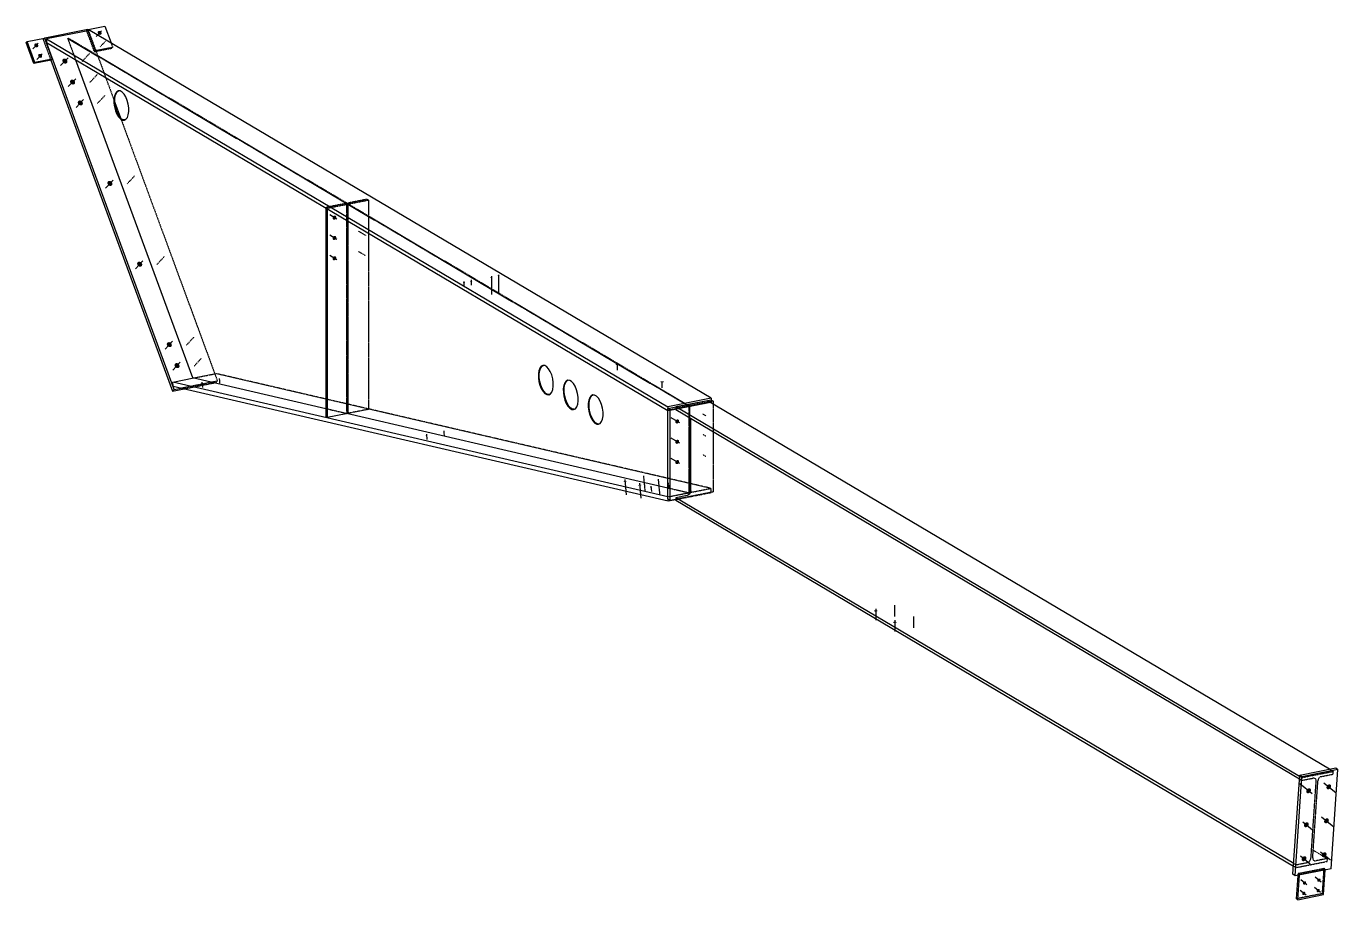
# Model space of a CAD drawing. Header units: millimetres. Extents: x 20 to 94079, y 20 to 5397.
# Drawn here: x 25140 to 33030, y 140 to 5397 of the extents above; entities that cross this region are included whole.
import ezdxf

# ---------------------------------------------------------------- set-up
doc = ezdxf.new("R2010")
doc.units = ezdxf.units.MM
doc.linetypes.add('DXK_LINE_DOT2', pattern=[3.9198, 1.9599, -1.9599])
doc.layers.add('STÅL', color=7, linetype='Continuous')

msp = doc.modelspace()

# ---------------------------------------------------------------- hatches: boundary and pattern name
at = {"layer": 'STÅL', "linetype": 'Continuous'}
for color, points in [(96, [(25574.3, 5349.1), (25572.5, 5351.1), (25571.1, 5353.3), (25570.2, 5355.8), (25569.7, 5358.3), (25569.8, 5360.7), (25570.4, 5363), (25571.5, 5365), (25573.1, 5366.7), (25575, 5367.9), (25577.3, 5368.7), (25579.7, 5368.9), (25582.2, 5368.6), (25584.7, 5367.9), (25587.1, 5366.6), (25589.2, 5364.9), (25591, 5362.9), (25592.4, 5360.6), (25593.4, 5358.2), (25593.8, 5355.7), (25593.7, 5353.3), (25593.1, 5351), (25592, 5349), (25590.4, 5347.3), (25588.5, 5346.1), (25586.3, 5345.3), (25583.9, 5345.1), (25581.4, 5345.4), (25578.9, 5346.1), (25576.5, 5347.4)]), (96, [(25193.3, 5273.8), (25191.5, 5275.8), (25190.1, 5278.1), (25189.1, 5280.5), (25188.7, 5283), (25188.8, 5285.5), (25189.4, 5287.7), (25190.5, 5289.7), (25192, 5291.4), (25194, 5292.6), (25196.2, 5293.4), (25198.6, 5293.7), (25201.1, 5293.4), (25203.6, 5292.6), (25206, 5291.4), (25208.1, 5289.7), (25210, 5287.7), (25211.4, 5285.4), (25212.3, 5283), (25212.7, 5280.5), (25212.7, 5278), (25212, 5275.8), (25210.9, 5273.8), (25209.4, 5272.1), (25207.5, 5270.9), (25205.2, 5270.1), (25202.8, 5269.8), (25200.3, 5270.1), (25197.8, 5270.9), (25195.4, 5272.1)]), (96, [(25216.5, 5210.8), (25214.7, 5212.8), (25213.3, 5215.1), (25212.3, 5217.5), (25211.9, 5220), (25212, 5222.5), (25212.6, 5224.7), (25213.7, 5226.7), (25215.2, 5228.4), (25217.2, 5229.6), (25219.4, 5230.4), (25221.8, 5230.7), (25224.3, 5230.4), (25226.8, 5229.6), (25229.2, 5228.4), (25231.3, 5226.7), (25233.1, 5224.7), (25234.6, 5222.4), (25235.5, 5220), (25235.9, 5217.5), (25235.8, 5215), (25235.2, 5212.8), (25234.1, 5210.8), (25232.6, 5209.1), (25230.7, 5207.9), (25228.4, 5207.1), (25226, 5206.8), (25223.5, 5207.1), (25221, 5207.9), (25218.6, 5209.1)]), (96, [(25363.4, 5177.2), (25361.1, 5179.8), (25359.3, 5182.7), (25358.1, 5185.8), (25357.5, 5188.9), (25357.6, 5192), (25358.4, 5194.9), (25359.8, 5197.5), (25361.8, 5199.6), (25364.2, 5201.1), (25367.1, 5202.1), (25370.1, 5202.4), (25373.3, 5202.1), (25376.5, 5201.1), (25379.5, 5199.5), (25382.2, 5197.4), (25384.5, 5194.8), (25386.3, 5191.9), (25387.5, 5188.8), (25388.1, 5185.7), (25387.9, 5182.6), (25387.2, 5179.7), (25385.8, 5177.2), (25383.8, 5175.1), (25381.3, 5173.5), (25378.5, 5172.5), (25375.5, 5172.2), (25372.3, 5172.5), (25369.1, 5173.5), (25366.1, 5175.1)]), (96, [(25409.8, 5051.2), (25407.5, 5053.8), (25405.7, 5056.7), (25404.5, 5059.8), (25403.9, 5062.9), (25404, 5066), (25404.8, 5068.9), (25406.2, 5071.5), (25408.2, 5073.6), (25410.6, 5075.1), (25413.4, 5076.1), (25416.5, 5076.4), (25419.7, 5076.1), (25422.9, 5075.1), (25425.9, 5073.5), (25428.6, 5071.4), (25430.9, 5068.8), (25432.7, 5065.9), (25433.9, 5062.8), (25434.4, 5059.7), (25434.3, 5056.6), (25433.6, 5053.7), (25432.2, 5051.2), (25430.2, 5049), (25427.7, 5047.5), (25424.9, 5046.5), (25421.8, 5046.2), (25418.6, 5046.5), (25415.5, 5047.5), (25412.5, 5049.1)]), (96, [(25456.1, 4925.2), (25453.8, 4927.8), (25452.1, 4930.7), (25450.9, 4933.8), (25450.3, 4936.9), (25450.4, 4940), (25451.2, 4942.9), (25452.6, 4945.4), (25454.6, 4947.6), (25457, 4949.1), (25459.8, 4950.1), (25462.9, 4950.4), (25466.1, 4950.1), (25469.3, 4949.1), (25472.3, 4947.5), (25475, 4945.4), (25477.3, 4942.8), (25479.1, 4939.9), (25480.3, 4936.8), (25480.8, 4933.7), (25480.7, 4930.6), (25479.9, 4927.7), (25478.5, 4925.1), (25476.6, 4923), (25474.1, 4921.5), (25471.3, 4920.5), (25468.2, 4920.2), (25465, 4920.5), (25461.9, 4921.5), (25458.9, 4923.1)]), (96, [(25634.4, 4441), (25632.1, 4443.5), (25630.3, 4446.4), (25629.1, 4449.5), (25628.5, 4452.7), (25628.7, 4455.8), (25629.4, 4458.7), (25630.8, 4461.2), (25632.8, 4463.3), (25635.2, 4464.9), (25638.1, 4465.9), (25641.1, 4466.2), (25644.3, 4465.8), (25647.5, 4464.9), (25650.5, 4463.3), (25653.2, 4461.1), (25655.5, 4458.6), (25657.3, 4455.7), (25658.5, 4452.6), (25659.1, 4449.4), (25659, 4446.4), (25658.2, 4443.5), (25656.8, 4440.9), (25654.8, 4438.8), (25652.4, 4437.2), (25649.5, 4436.3), (25646.5, 4436), (25643.3, 4436.3), (25640.1, 4437.3), (25637.1, 4438.9)]), (96, [(26984.8, 4250.4), (26986.4, 4252.6), (26988.3, 4254.5), (26990.5, 4255.9), (26992.8, 4256.9), (26995.1, 4257.4), (26997.4, 4257.3), (26999.6, 4256.7), (27001.5, 4255.6), (27003.1, 4254), (27004.2, 4252), (27005, 4249.7), (27005.2, 4247.2), (27005, 4244.6), (27004.2, 4242.1), (27003, 4239.6), (27001.5, 4237.4), (26999.6, 4235.5), (26997.4, 4234.1), (26995.1, 4233.1), (26992.8, 4232.6), (26990.5, 4232.7), (26988.3, 4233.3), (26986.4, 4234.5), (26984.8, 4236), (26983.7, 4238), (26982.9, 4240.3), (26982.7, 4242.8), (26982.9, 4245.4), (26983.7, 4248)]), (96, [(26984.8, 4128.2), (26986.4, 4130.5), (26988.3, 4132.3), (26990.5, 4133.8), (26992.8, 4134.8), (26995.1, 4135.2), (26997.4, 4135.2), (26999.6, 4134.5), (27001.5, 4133.4), (27003.1, 4131.8), (27004.2, 4129.8), (27005, 4127.6), (27005.2, 4125.1), (27005, 4122.5), (27004.2, 4119.9), (27003, 4117.5), (27001.5, 4115.3), (26999.6, 4113.4), (26997.4, 4111.9), (26995.1, 4110.9), (26992.8, 4110.5), (26990.5, 4110.5), (26988.3, 4111.2), (26986.4, 4112.3), (26984.8, 4113.9), (26983.7, 4115.9), (26982.9, 4118.1), (26982.7, 4120.6), (26982.9, 4123.2), (26983.7, 4125.8)]), (96, [(25813.3, 3955), (25811, 3957.5), (25809.2, 3960.4), (25808, 3963.5), (25807.5, 3966.7), (25807.6, 3969.8), (25808.3, 3972.6), (25809.7, 3975.2), (25811.7, 3977.3), (25814.2, 3978.9), (25817, 3979.8), (25820.1, 3980.2), (25823.2, 3979.8), (25826.4, 3978.8), (25829.4, 3977.2), (25832.1, 3975.1), (25834.4, 3972.6), (25836.2, 3969.7), (25837.4, 3966.6), (25838, 3963.4), (25837.9, 3960.3), (25837.1, 3957.4), (25835.7, 3954.9), (25833.7, 3952.8), (25831.3, 3951.2), (25828.4, 3950.2), (25825.4, 3949.9), (25822.2, 3950.3), (25819, 3951.2), (25816, 3952.8)]), (96, [(26984.8, 4006.1), (26986.4, 4008.3), (26988.3, 4010.2), (26990.5, 4011.6), (26992.8, 4012.6), (26995.1, 4013.1), (26997.4, 4013), (26999.6, 4012.4), (27001.5, 4011.3), (27003.1, 4009.7), (27004.2, 4007.7), (27005, 4005.4), (27005.2, 4002.9), (27005, 4000.3), (27004.2, 3997.7), (27003, 3995.3), (27001.5, 3993.1), (26999.6, 3991.2), (26997.4, 3989.8), (26995.1, 3988.8), (26992.8, 3988.3), (26990.5, 3988.4), (26988.3, 3989), (26986.4, 3990.1), (26984.8, 3991.7), (26983.7, 3993.7), (26982.9, 3996), (26982.7, 3998.5), (26982.9, 4001.1), (26983.7, 4003.6)]), (4, [(27938.3, 3884), (27936.8, 3884), (27935.5, 3884.2), (27934.2, 3884.4), (27933.1, 3884.7), (27932.2, 3885.2), (27931.6, 3885.6), (27931.3, 3886.1), (27931.3, 3886.6), (27931.6, 3887.1), (27932.2, 3887.5), (27933.1, 3888), (27934.2, 3888.3), (27935.5, 3888.5), (27936.8, 3888.7), (27938.3, 3888.7), (27939.8, 3888.7), (27941.1, 3888.5), (27942.4, 3888.3), (27943.5, 3888), (27944.4, 3887.5), (27945, 3887.1), (27945.3, 3886.6), (27945.3, 3886.1), (27945, 3885.6), (27944.4, 3885.2), (27943.5, 3884.7), (27942.4, 3884.4), (27941.1, 3884.2), (27939.8, 3884)]), (4, [(27981.6, 3892.5), (27980.1, 3892.6), (27978.8, 3892.7), (27977.5, 3893), (27976.4, 3893.3), (27975.5, 3893.7), (27974.9, 3894.2), (27974.6, 3894.7), (27974.6, 3895.2), (27974.9, 3895.6), (27975.5, 3896.1), (27976.4, 3896.5), (27977.5, 3896.8), (27978.8, 3897.1), (27980.1, 3897.2), (27981.6, 3897.3), (27983.1, 3897.2), (27984.4, 3897.1), (27985.7, 3896.8), (27986.8, 3896.5), (27987.7, 3896.1), (27988.3, 3895.6), (27988.6, 3895.2), (27988.6, 3894.7), (27988.3, 3894.2), (27987.7, 3893.7), (27986.8, 3893.3), (27985.7, 3893), (27984.4, 3892.7), (27983.1, 3892.6)]), (4, [(27773.7, 3851.5), (27772.3, 3851.5), (27770.9, 3851.7), (27769.6, 3851.9), (27768.5, 3852.3), (27767.7, 3852.7), (27767.1, 3853.1), (27766.8, 3853.6), (27766.8, 3854.1), (27767.1, 3854.6), (27767.7, 3855.1), (27768.5, 3855.5), (27769.6, 3855.8), (27770.9, 3856), (27772.3, 3856.2), (27773.7, 3856.3), (27775.2, 3856.2), (27776.6, 3856), (27777.9, 3855.8), (27779, 3855.5), (27779.8, 3855.1), (27780.4, 3854.6), (27780.7, 3854.1), (27780.7, 3853.6), (27780.4, 3853.1), (27779.8, 3852.7), (27779, 3852.3), (27777.9, 3851.9), (27776.6, 3851.7), (27775.2, 3851.5)]), (4, [(27817, 3860), (27815.6, 3860.1), (27814.2, 3860.2), (27812.9, 3860.5), (27811.8, 3860.8), (27811, 3861.2), (27810.4, 3861.7), (27810.1, 3862.2), (27810.1, 3862.7), (27810.4, 3863.1), (27811, 3863.6), (27811.8, 3864), (27812.9, 3864.3), (27814.2, 3864.6), (27815.6, 3864.7), (27817, 3864.8), (27818.5, 3864.7), (27819.9, 3864.6), (27821.2, 3864.3), (27822.3, 3864), (27823.1, 3863.6), (27823.7, 3863.1), (27824, 3862.7), (27824, 3862.2), (27823.7, 3861.7), (27823.1, 3861.2), (27822.3, 3860.8), (27821.2, 3860.5), (27819.9, 3860.2), (27818.5, 3860.1)]), (96, [(25991.5, 3470.7), (25989.2, 3473.3), (25987.4, 3476.2), (25986.3, 3479.3), (25985.7, 3482.4), (25985.8, 3485.5), (25986.6, 3488.4), (25988, 3491), (25990, 3493.1), (25992.4, 3494.6), (25995.2, 3495.6), (25998.3, 3495.9), (26001.5, 3495.6), (26004.7, 3494.6), (26007.7, 3493), (26010.4, 3490.9), (26012.7, 3488.3), (26014.5, 3485.4), (26015.7, 3482.3), (26016.2, 3479.2), (26016.1, 3476.1), (26015.3, 3473.2), (26013.9, 3470.7), (26012, 3468.6), (26009.5, 3467), (26006.7, 3466), (26003.6, 3465.7), (26000.4, 3466), (25997.3, 3467), (25994.3, 3468.6)]), (96, [(26037.9, 3344.7), (26035.6, 3347.3), (26033.8, 3350.2), (26032.6, 3353.3), (26032.1, 3356.4), (26032.2, 3359.5), (26033, 3362.4), (26034.4, 3365), (26036.3, 3367.1), (26038.8, 3368.6), (26041.6, 3369.6), (26044.7, 3369.9), (26047.9, 3369.6), (26051, 3368.6), (26054, 3367), (26056.8, 3364.9), (26059.1, 3362.3), (26060.8, 3359.4), (26062, 3356.3), (26062.6, 3353.2), (26062.5, 3350.1), (26061.7, 3347.2), (26060.3, 3344.7), (26058.3, 3342.5), (26055.9, 3341), (26053.1, 3340), (26050, 3339.7), (26046.8, 3340), (26043.6, 3341), (26040.6, 3342.6)]), (96, [(28696.4, 3358.2), (28694.1, 3358.3), (28691.9, 3358.6), (28689.9, 3359), (28688.2, 3359.5), (28686.9, 3360.1), (28685.9, 3360.8), (28685.5, 3361.6), (28685.5, 3362.4), (28685.9, 3363.2), (28686.9, 3363.9), (28688.2, 3364.5), (28689.9, 3365.1), (28691.9, 3365.4), (28694.1, 3365.7), (28696.4, 3365.8), (28698.7, 3365.7), (28700.9, 3365.4), (28702.9, 3365.1), (28704.6, 3364.5), (28705.9, 3363.9), (28706.9, 3363.2), (28707.3, 3362.4), (28707.3, 3361.6), (28706.9, 3360.8), (28705.9, 3360.1), (28704.6, 3359.5), (28702.9, 3359), (28700.9, 3358.6), (28698.7, 3358.3)]), (96, [(26198.1, 3246.6), (26196.7, 3246.5), (26195.3, 3246.4), (26194, 3246.4), (26192.9, 3246.5), (26192, 3246.6), (26191.4, 3246.8), (26191.1, 3247.1), (26191.1, 3247.3), (26191.4, 3247.6), (26191.9, 3247.9), (26192.8, 3248.2), (26193.8, 3248.5), (26195.1, 3248.8), (26196.4, 3249), (26197.9, 3249.1), (26199.3, 3249.3), (26200.7, 3249.3), (26202, 3249.3), (26203.1, 3249.2), (26204, 3249.1), (26204.6, 3248.9), (26204.9, 3248.7), (26205, 3248.4), (26204.7, 3248.1), (26204.1, 3247.8), (26203.3, 3247.5), (26202.2, 3247.2), (26201, 3247), (26199.6, 3246.8)]), (96, [(28965.7, 3253.4), (28963.4, 3253.5), (28961.2, 3253.8), (28959.2, 3254.2), (28957.5, 3254.7), (28956.2, 3255.3), (28955.2, 3256), (28954.7, 3256.8), (28954.7, 3257.6), (28955.2, 3258.4), (28956.2, 3259.1), (28957.5, 3259.7), (28959.2, 3260.3), (28961.2, 3260.6), (28963.4, 3260.9), (28965.7, 3261), (28968, 3260.9), (28970.2, 3260.6), (28972.1, 3260.3), (28973.9, 3259.7), (28975.2, 3259.1), (28976.1, 3258.4), (28976.6, 3257.6), (28976.6, 3256.8), (28976.1, 3256), (28975.2, 3255.3), (28973.9, 3254.7), (28972.1, 3254.2), (28970.2, 3253.8), (28968, 3253.5)]), (96, [(29047.5, 3023.7), (29049.1, 3025.9), (29051, 3027.8), (29053.2, 3029.2), (29055.5, 3030.2), (29057.8, 3030.7), (29060.1, 3030.6), (29062.3, 3030), (29064.2, 3028.9), (29065.7, 3027.3), (29066.9, 3025.3), (29067.6, 3023), (29067.9, 3020.5), (29067.6, 3017.9), (29066.9, 3015.3), (29065.7, 3012.9), (29064.2, 3010.7), (29062.3, 3008.8), (29060.1, 3007.4), (29057.8, 3006.4), (29055.4, 3005.9), (29053.1, 3006), (29051, 3006.6), (29049.1, 3007.7), (29047.5, 3009.3), (29046.3, 3011.3), (29045.6, 3013.6), (29045.4, 3016.1), (29045.6, 3018.7), (29046.3, 3021.2)]), (96, [(27548.5, 2933.4), (27547.1, 2933.3), (27545.7, 2933.2), (27544.4, 2933.2), (27543.3, 2933.3), (27542.4, 2933.4), (27541.8, 2933.6), (27541.5, 2933.8), (27541.5, 2934.1), (27541.7, 2934.4), (27542.3, 2934.7), (27543.1, 2935), (27544.2, 2935.3), (27545.5, 2935.5), (27546.8, 2935.7), (27548.3, 2935.9), (27549.7, 2936), (27551.1, 2936.1), (27552.4, 2936.1), (27553.5, 2936), (27554.4, 2935.9), (27555, 2935.7), (27555.3, 2935.4), (27555.3, 2935.2), (27555.1, 2934.9), (27554.5, 2934.6), (27553.7, 2934.3), (27552.6, 2934), (27551.4, 2933.7), (27550, 2933.5)]), (96, [(29047.5, 2901.5), (29049.1, 2903.7), (29051, 2905.6), (29053.2, 2907.1), (29055.5, 2908.1), (29057.8, 2908.5), (29060.1, 2908.4), (29062.3, 2907.8), (29064.2, 2906.7), (29065.7, 2905.1), (29066.9, 2903.1), (29067.6, 2900.8), (29067.9, 2898.3), (29067.6, 2895.8), (29066.9, 2893.2), (29065.7, 2890.7), (29064.2, 2888.5), (29062.3, 2886.7), (29060.1, 2885.2), (29057.8, 2884.2), (29055.4, 2883.8), (29053.1, 2883.8), (29051, 2884.4), (29049.1, 2885.6), (29047.5, 2887.2), (29046.3, 2889.1), (29045.6, 2891.4), (29045.4, 2893.9), (29045.6, 2896.5), (29046.3, 2899.1)]), (96, [(29047.5, 2779.4), (29049.1, 2781.6), (29051, 2783.4), (29053.2, 2784.9), (29055.5, 2785.9), (29057.8, 2786.4), (29060.1, 2786.3), (29062.3, 2785.7), (29064.2, 2784.5), (29065.7, 2782.9), (29066.9, 2781), (29067.6, 2778.7), (29067.9, 2776.2), (29067.6, 2773.6), (29066.9, 2771), (29065.7, 2768.6), (29064.2, 2766.4), (29062.3, 2764.5), (29060.1, 2763), (29057.8, 2762.1), (29055.4, 2761.6), (29053.1, 2761.7), (29051, 2762.3), (29049.1, 2763.4), (29047.5, 2765), (29046.3, 2767), (29045.6, 2769.3), (29045.4, 2771.8), (29045.6, 2774.4), (29046.3, 2776.9)]), (4, [(28742.3, 2653.9), (28740.1, 2653.7), (28737.9, 2653.6), (28735.9, 2653.6), (28734.1, 2653.8), (28732.8, 2654), (28731.8, 2654.3), (28731.3, 2654.6), (28731.2, 2655), (28731.7, 2655.5), (28732.6, 2656), (28733.9, 2656.4), (28735.6, 2656.9), (28737.5, 2657.3), (28739.7, 2657.6), (28742, 2657.9), (28744.2, 2658.1), (28746.4, 2658.1), (28748.4, 2658.1), (28750.2, 2658), (28751.5, 2657.8), (28752.5, 2657.5), (28753, 2657.1), (28753.1, 2656.7), (28752.6, 2656.3), (28751.7, 2655.8), (28750.4, 2655.3), (28748.7, 2654.9), (28746.8, 2654.5), (28744.6, 2654.1)]), (4, [(28830.7, 2633.4), (28828.4, 2633.2), (28826.3, 2633.1), (28824.3, 2633.1), (28822.5, 2633.3), (28821.1, 2633.5), (28820.2, 2633.8), (28819.7, 2634.1), (28819.6, 2634.5), (28820.1, 2635), (28821, 2635.5), (28822.3, 2635.9), (28823.9, 2636.4), (28825.9, 2636.8), (28828.1, 2637.1), (28830.3, 2637.4), (28832.6, 2637.6), (28834.8, 2637.6), (28836.8, 2637.6), (28838.5, 2637.5), (28839.9, 2637.3), (28840.9, 2637), (28841.4, 2636.6), (28841.4, 2636.2), (28841, 2635.8), (28840.1, 2635.3), (28838.8, 2634.8), (28837.1, 2634.4), (28835.2, 2634), (28833, 2633.6)]), (96, [(28898.9, 2620.1), (28897.5, 2620), (28896.1, 2620), (28894.8, 2620), (28893.7, 2620.1), (28892.8, 2620.2), (28892.2, 2620.4), (28891.9, 2620.6), (28891.9, 2620.9), (28892.1, 2621.2), (28892.7, 2621.5), (28893.5, 2621.8), (28894.6, 2622), (28895.8, 2622.3), (28897.2, 2622.5), (28898.7, 2622.7), (28900.1, 2622.8), (28901.5, 2622.8), (28902.8, 2622.8), (28903.9, 2622.8), (28904.8, 2622.6), (28905.4, 2622.4), (28905.7, 2622.2), (28905.7, 2621.9), (28905.5, 2621.7), (28904.9, 2621.4), (28904.1, 2621.1), (28903, 2620.8), (28901.7, 2620.5), (28900.4, 2620.3)]), (4, [(30250.7, 1874.4), (30248.4, 1874.5), (30246.3, 1874.7), (30244.3, 1875.1), (30242.6, 1875.6), (30241.2, 1876.3), (30240.3, 1877), (30239.8, 1877.8), (30239.8, 1878.6), (30240.3, 1879.3), (30241.2, 1880), (30242.6, 1880.7), (30244.3, 1881.2), (30246.3, 1881.6), (30248.4, 1881.8), (30250.7, 1881.9), (30253, 1881.8), (30255.2, 1881.6), (30257.2, 1881.2), (30258.9, 1880.7), (30260.3, 1880), (30261.2, 1879.3), (30261.7, 1878.6), (30261.7, 1877.8), (30261.2, 1877), (30260.3, 1876.3), (30258.9, 1875.6), (30257.2, 1875.1), (30255.2, 1874.7), (30253, 1874.5)]), (4, [(30365.7, 1806.3), (30363.4, 1806.4), (30361.3, 1806.6), (30359.3, 1807), (30357.6, 1807.5), (30356.2, 1808.2), (30355.3, 1808.9), (30354.8, 1809.6), (30354.8, 1810.4), (30355.3, 1811.2), (30356.2, 1811.9), (30357.6, 1812.6), (30359.3, 1813.1), (30361.3, 1813.5), (30363.4, 1813.7), (30365.7, 1813.8), (30368, 1813.7), (30370.2, 1813.5), (30372.2, 1813.1), (30373.9, 1812.6), (30375.3, 1811.9), (30376.2, 1811.2), (30376.7, 1810.4), (30376.7, 1809.6), (30376.2, 1808.9), (30375.3, 1808.2), (30373.9, 1807.5), (30372.2, 1807), (30370.2, 1806.6), (30368, 1806.4)]), (96, [(32845.3, 803.8), (32847.7, 806.3), (32850.4, 808.3), (32853.3, 809.8), (32856.3, 810.6), (32859.3, 810.8), (32862, 810.4), (32864.5, 809.3), (32866.5, 807.6), (32868.1, 805.4), (32869, 802.8), (32869.4, 799.9), (32869.1, 796.8), (32868.2, 793.6), (32866.8, 790.6), (32864.8, 787.7), (32862.4, 785.3), (32859.7, 783.2), (32856.8, 781.8), (32853.8, 780.9), (32850.9, 780.7), (32848.1, 781.2), (32845.7, 782.3), (32843.6, 783.9), (32842.1, 786.1), (32841.1, 788.7), (32840.7, 791.7), (32841, 794.8), (32841.9, 797.9), (32843.3, 801)]), (96, [(32966.6, 827.7), (32968.9, 830.2), (32971.7, 832.2), (32974.6, 833.7), (32977.6, 834.5), (32980.5, 834.8), (32983.3, 834.3), (32985.7, 833.2), (32987.8, 831.5), (32989.3, 829.3), (32990.3, 826.7), (32990.6, 823.8), (32990.4, 820.7), (32989.5, 817.5), (32988, 814.5), (32986.1, 811.7), (32983.7, 809.2), (32981, 807.2), (32978, 805.7), (32975, 804.9), (32972.1, 804.7), (32969.4, 805.1), (32966.9, 806.2), (32964.9, 807.9), (32963.3, 810.1), (32962.4, 812.7), (32962, 815.6), (32962.3, 818.7), (32963.1, 821.9), (32964.6, 824.9)]), (96, [(32831.4, 599.4), (32833.8, 601.8), (32836.5, 603.9), (32839.4, 605.3), (32842.4, 606.2), (32845.4, 606.4), (32848.1, 605.9), (32850.6, 604.9), (32852.6, 603.2), (32854.2, 601), (32855.1, 598.4), (32855.5, 595.4), (32855.2, 592.3), (32854.4, 589.2), (32852.9, 586.1), (32850.9, 583.3), (32848.5, 580.8), (32845.8, 578.8), (32842.9, 577.4), (32839.9, 576.5), (32837, 576.3), (32834.2, 576.7), (32831.8, 577.8), (32829.7, 579.5), (32828.2, 581.7), (32827.2, 584.3), (32826.9, 587.2), (32827.1, 590.4), (32828, 593.5), (32829.4, 596.6)]), (96, [(32952.7, 623.3), (32955.1, 625.8), (32957.8, 627.8), (32960.7, 629.3), (32963.7, 630.1), (32966.6, 630.3), (32969.4, 629.9), (32971.8, 628.8), (32973.9, 627.1), (32975.4, 624.9), (32976.4, 622.3), (32976.7, 619.4), (32976.5, 616.3), (32975.6, 613.1), (32974.1, 610.1), (32972.2, 607.2), (32969.8, 604.8), (32967.1, 602.8), (32964.2, 601.3), (32961.2, 600.4), (32958.2, 600.2), (32955.5, 600.7), (32953, 601.8), (32951, 603.5), (32949.4, 605.6), (32948.5, 608.3), (32948.1, 611.2), (32948.4, 614.3), (32949.2, 617.4), (32950.7, 620.5)]), (96, [(32817.5, 395), (32819.9, 397.4), (32822.6, 399.4), (32825.6, 400.9), (32828.5, 401.8), (32831.5, 402), (32834.2, 401.5), (32836.7, 400.4), (32838.7, 398.7), (32840.3, 396.6), (32841.2, 393.9), (32841.6, 391), (32841.3, 387.9), (32840.5, 384.8), (32839, 381.7), (32837, 378.9), (32834.6, 376.4), (32831.9, 374.4), (32829, 372.9), (32826, 372.1), (32823.1, 371.9), (32820.3, 372.3), (32817.9, 373.4), (32815.8, 375.1), (32814.3, 377.3), (32813.3, 379.9), (32813, 382.8), (32813.2, 385.9), (32814.1, 389.1), (32815.6, 392.1)]), (96, [(32938.8, 418.9), (32941.2, 421.4), (32943.9, 423.4), (32946.8, 424.8), (32949.8, 425.7), (32952.7, 425.9), (32955.5, 425.5), (32957.9, 424.4), (32960, 422.7), (32961.5, 420.5), (32962.5, 417.9), (32962.8, 415), (32962.6, 411.8), (32961.7, 408.7), (32960.3, 405.7), (32958.3, 402.8), (32955.9, 400.4), (32953.2, 398.3), (32950.3, 396.9), (32947.3, 396), (32944.3, 395.8), (32941.6, 396.3), (32939.1, 397.4), (32937.1, 399), (32935.5, 401.2), (32934.6, 403.8), (32934.2, 406.8), (32934.5, 409.9), (32935.3, 413), (32936.8, 416.1)]), (96, [(32824, 246.3), (32825.6, 248), (32827.4, 249.3), (32829.4, 250.3), (32831.4, 250.9), (32833.3, 251), (32835.2, 250.7), (32836.8, 250), (32838.2, 248.9), (32839.2, 247.4), (32839.8, 245.7), (32840.1, 243.7), (32839.9, 241.6), (32839.3, 239.5), (32838.3, 237.5), (32837, 235.6), (32835.4, 234), (32833.6, 232.6), (32831.7, 231.7), (32829.7, 231.1), (32827.7, 230.9), (32825.9, 231.3), (32824.2, 232), (32822.9, 233.1), (32821.9, 234.6), (32821.2, 236.3), (32821, 238.3), (32821.1, 240.3), (32821.7, 242.4), (32822.7, 244.5)]), (96, [(32910.6, 263.4), (32912.2, 265.1), (32914, 266.4), (32916, 267.4), (32918, 268), (32919.9, 268.1), (32921.8, 267.8), (32923.4, 267.1), (32924.8, 266), (32925.8, 264.5), (32926.4, 262.8), (32926.7, 260.8), (32926.5, 258.7), (32925.9, 256.6), (32924.9, 254.6), (32923.6, 252.7), (32922, 251.1), (32920.2, 249.7), (32918.3, 248.8), (32916.3, 248.2), (32914.3, 248.1), (32912.5, 248.4), (32910.9, 249.1), (32909.5, 250.2), (32908.5, 251.7), (32907.8, 253.4), (32907.6, 255.4), (32907.8, 257.4), (32908.3, 259.5), (32909.3, 261.6)]), (96, [(32819.8, 183.6), (32821.3, 185.2), (32823.2, 186.6), (32825.1, 187.5), (32827.1, 188.1), (32829.1, 188.3), (32830.9, 188), (32832.5, 187.2), (32833.9, 186.1), (32834.9, 184.6), (32835.6, 182.9), (32835.8, 180.9), (32835.6, 178.9), (32835, 176.8), (32834.1, 174.7), (32832.8, 172.9), (32831.2, 171.2), (32829.4, 169.9), (32827.4, 168.9), (32825.4, 168.3), (32823.5, 168.2), (32821.6, 168.5), (32820, 169.2), (32818.6, 170.3), (32817.6, 171.8), (32816.9, 173.5), (32816.7, 175.5), (32816.9, 177.6), (32817.5, 179.7), (32818.4, 181.7)]), (96, [(32906.4, 200.7), (32907.9, 202.3), (32909.8, 203.7), (32911.7, 204.6), (32913.7, 205.2), (32915.7, 205.4), (32917.5, 205.1), (32919.1, 204.3), (32920.5, 203.2), (32921.5, 201.7), (32922.2, 200), (32922.4, 198.1), (32922.2, 196), (32921.6, 193.9), (32920.7, 191.8), (32919.4, 190), (32917.8, 188.3), (32916, 187), (32914, 186), (32912, 185.4), (32910.1, 185.3), (32908.2, 185.6), (32906.6, 186.3), (32905.2, 187.4), (32904.2, 188.9), (32903.6, 190.6), (32903.3, 192.6), (32903.5, 194.7), (32904.1, 196.8), (32905, 198.8)])]:
    msp.add_hatch(color=color, dxfattribs=at).paths.add_polyline_path(points)

# ---------------------------------------------------------------- linework, layer by layer
at = {"layer": 'STÅL', "color": 2, "linetype": 'Continuous'}
for p, q in [((25251.5, 5327.5), (25511.3, 5378.8)), ((25522.4, 5372.2), (25262.6, 5320.9)), ((25511.3, 5378.8), (25514.3, 5370.7)), ((25512, 5377), (25613.5, 5397.1)), ((29260.6, 3157.7), (25522.4, 5372.2)), ((25613.5, 5397.1), (25650.6, 5296.3)), ((25140.2, 5298.7), (25145.8, 5304.7)), ((25186.6, 5172.7), (25140.2, 5298.7)), ((25145.8, 5304.7), (25249.7, 5325.2)), ((25192.2, 5178.7), (25145.8, 5304.7)), ((25249.3, 5325.1), (25251.5, 5327.5)), ((25249.7, 5325.2), (25296.1, 5199.2)), ((26030.4, 3211.5), (25251.5, 5327.5)), ((25262.6, 5320.9), (29000.8, 3106.4)), ((25262.6, 5320.9), (25262.6, 5297.5)), ((29000.8, 3082.9), (25262.6, 5297.5)), ((25290.5, 5193.2), (25186.6, 5172.7)), ((25186.6, 5172.7), (25192.2, 5178.7)), ((25296.1, 5199.2), (25192.2, 5178.7)), ((25288.1, 5192.7), (26021.1, 3201.4)), ((25290.5, 5193.2), (25296.1, 5199.2)), ((25437.2, 5194), (26140.9, 3282.3)), ((25670.9, 4976.3), (25667.9, 4956.7)), ((25676.6, 4992.1), (25670.9, 4976.3)), ((25673.1, 4957.7), (25676.1, 4977.3)), ((25676.1, 4977.3), (25681.8, 4993.1)), ((25684.9, 5003), (25676.6, 4992.1)), ((25681.8, 4993.1), (25690.1, 5004)), ((25695, 5008.2), (25684.9, 5003)), ((25690.1, 5004), (25697.8, 5008)), ((25706.3, 5007.4), (25695, 5008.2)), ((25718.1, 5000.6), (25706.3, 5007.4)), ((25729.4, 4988.3), (25718.1, 5000.6)), ((25739.7, 4971.4), (25729.4, 4988.3)), ((25748, 4951), (25739.7, 4971.4)), ((25667.9, 4956.7), (25668, 4934.5)), ((25668, 4934.5), (25671.2, 4911.4)), ((25671.2, 4911.4), (25677.1, 4888.8)), ((25673.2, 4935.6), (25673.1, 4957.7)), ((25673.2, 4939), (25707.8, 4845.1)), ((25676.4, 4912.4), (25673.2, 4935.6)), ((25682.3, 4889.9), (25676.4, 4912.4)), ((25754, 4928.4), (25748, 4951)), ((25757.1, 4905.3), (25754, 4928.4)), ((25757.2, 4883.1), (25757.1, 4905.3)), ((25677.1, 4888.8), (25685.5, 4868.4)), ((25690.7, 4869.4), (25682.3, 4889.9)), ((25685.5, 4868.4), (25695.7, 4851.5)), ((25700.9, 4852.5), (25690.7, 4869.4)), ((25695.7, 4851.5), (25707.1, 4839.2)), ((25712.3, 4840.2), (25700.9, 4852.5)), ((25707.1, 4839.2), (25718.8, 4832.4)), ((25724, 4833.5), (25712.3, 4840.2)), ((25718.8, 4832.4), (25730.2, 4831.6)), ((25732.5, 4832.9), (25724, 4833.5)), ((25730.2, 4831.6), (25740.3, 4836.8)), ((25740.3, 4836.8), (25748.5, 4847.7)), ((25748.5, 4847.7), (25754.3, 4863.5)), ((25754.3, 4863.5), (25757.2, 4883.1)), ((26943.1, 4301.9), (26943.1, 3046.9)), ((26950.6, 4297.5), (26950.6, 3042.4)), ((27071.9, 4225.6), (27071.9, 3073.9)), ((28224.2, 3323.8), (28221.3, 3304.2)), ((28230, 3339.6), (28224.2, 3323.8)), ((28226.5, 3305.2), (28229.4, 3324.8)), ((28229.4, 3324.8), (28235.2, 3340.6)), ((28238.2, 3350.5), (28230, 3339.6)), ((28235.2, 3340.6), (28243.4, 3351.5)), ((28248.4, 3355.7), (28238.2, 3350.5)), ((28243.4, 3351.5), (28251.2, 3355.5)), ((28259.7, 3354.9), (28248.4, 3355.7)), ((28271.4, 3348.1), (28259.7, 3354.9)), ((28282.8, 3335.8), (28271.4, 3348.1)), ((28293, 3318.9), (28282.8, 3335.8)), ((28301.4, 3298.5), (28293, 3318.9)), ((26021.9, 3255.3), (26149.2, 3280.4)), ((28999.6, 2564.6), (26021.9, 3255.3)), ((26024.2, 3230.8), (26021.9, 3255.3)), ((26140.9, 3282.3), (26943.1, 3096.2)), ((28221.3, 3304.2), (28221.4, 3282)), ((28221.4, 3282), (28224.5, 3258.9)), ((28224.5, 3258.9), (28230.5, 3236.3)), ((28226.6, 3283.1), (28226.5, 3305.2)), ((28229.7, 3259.9), (28226.6, 3283.1)), ((28235.7, 3237.4), (28229.7, 3259.9)), ((28230.5, 3236.3), (28238.9, 3215.9)), ((28244.1, 3216.9), (28235.7, 3237.4)), ((28307.4, 3275.9), (28301.4, 3298.5)), ((28310.5, 3252.8), (28307.4, 3275.9)), ((28310.6, 3230.6), (28310.5, 3252.8)), ((28380, 3250.7), (28374.2, 3234.9)), ((28376.5, 3216.3), (28379.4, 3236)), ((28379.4, 3236), (28385.2, 3251.8)), ((28388.2, 3261.6), (28380, 3250.7)), ((28385.2, 3251.8), (28393.4, 3262.6)), ((28398.4, 3266.8), (28388.2, 3261.6)), ((28393.4, 3262.6), (28401.2, 3266.6)), ((28409.7, 3266), (28398.4, 3266.8)), ((28421.4, 3259.2), (28409.7, 3266)), ((28432.8, 3247), (28421.4, 3259.2)), ((28443, 3230), (28432.8, 3247)), ((26021.1, 3201.4), (26091.1, 3215.3)), ((26021.1, 3201.4), (26030.4, 3211.5)), ((26024.2, 3230.8), (29002, 2540.1)), ((26030.4, 3211.5), (26072.1, 3219.7)), ((28238.9, 3215.9), (28249.1, 3199)), ((28254.3, 3200), (28244.1, 3216.9)), ((28249.1, 3199), (28260.5, 3186.7)), ((28265.6, 3187.7), (28254.3, 3200)), ((28260.5, 3186.7), (28272.2, 3179.9)), ((28277.4, 3181), (28265.6, 3187.7)), ((28272.2, 3179.9), (28283.5, 3179.1)), ((28285.9, 3180.4), (28277.4, 3181)), ((28283.5, 3179.1), (28293.6, 3184.4)), ((28293.6, 3184.4), (28301.9, 3195.2)), ((28301.9, 3195.2), (28307.7, 3211)), ((28307.7, 3211), (28310.6, 3230.6)), ((28374.2, 3234.9), (28371.3, 3215.3)), ((28371.3, 3215.3), (28371.4, 3193.2)), ((28371.4, 3193.2), (28374.5, 3170)), ((28374.5, 3170), (28380.5, 3147.5)), ((28376.6, 3194.2), (28376.5, 3216.3)), ((28379.7, 3171.1), (28376.6, 3194.2)), ((28385.7, 3148.5), (28379.7, 3171.1)), ((28451.4, 3209.6), (28443, 3230)), ((28457.4, 3187.1), (28451.4, 3209.6)), ((28460.5, 3163.9), (28457.4, 3187.1)), ((28460.6, 3141.8), (28460.5, 3163.9)), ((28530, 3161.9), (28524.2, 3146.1)), ((28529.4, 3147.1), (28535.2, 3162.9)), ((28538.2, 3172.7), (28530, 3161.9)), ((28535.2, 3162.9), (28543.4, 3173.8)), ((28548.4, 3177.9), (28538.2, 3172.7)), ((28543.4, 3173.8), (28551.2, 3177.7)), ((28559.7, 3177.1), (28548.4, 3177.9)), ((28571.4, 3170.4), (28559.7, 3177.1)), ((28582.8, 3158.1), (28571.4, 3170.4)), ((28593, 3141.2), (28582.8, 3158.1)), ((29260.6, 3157.7), (29000.8, 3106.4)), ((29260.6, 3157.7), (29260.6, 3148.3)), ((28380.5, 3147.5), (28388.9, 3127)), ((28394.1, 3128.1), (28385.7, 3148.5)), ((28388.9, 3127), (28399.1, 3110.1)), ((28404.3, 3111.1), (28394.1, 3128.1)), ((28399.1, 3110.1), (28410.5, 3097.9)), ((28415.7, 3098.9), (28404.3, 3111.1)), ((28410.5, 3097.9), (28422.2, 3091.1)), ((28427.4, 3092.1), (28415.7, 3098.9)), ((28422.2, 3091.1), (28433.5, 3090.3)), ((28435.9, 3091.5), (28427.4, 3092.1)), ((28433.5, 3090.3), (28443.6, 3095.5)), ((28443.6, 3095.5), (28451.9, 3106.4)), ((28451.9, 3106.4), (28457.7, 3122.1)), ((28457.7, 3122.1), (28460.6, 3141.8)), ((28524.2, 3146.1), (28521.3, 3126.4)), ((28521.3, 3126.4), (28521.4, 3104.3)), ((28521.4, 3104.3), (28524.5, 3081.2)), ((28524.5, 3081.2), (28530.5, 3058.6)), ((28526.5, 3127.5), (28529.4, 3147.1)), ((28526.6, 3105.3), (28526.5, 3127.5)), ((28529.7, 3082.2), (28526.6, 3105.3)), ((28535.7, 3059.6), (28529.7, 3082.2)), ((28601.4, 3120.7), (28593, 3141.2)), ((28607.4, 3098.2), (28601.4, 3120.7)), ((28610.5, 3075.1), (28607.4, 3098.2)), ((29000.8, 3097), (29260.6, 3148.3)), ((29000.8, 3106.4), (29000.8, 3082.9)), ((29000.8, 2552), (29000.8, 3097)), ((29013.3, 3089.6), (29000.8, 3097)), ((29013.3, 3089.6), (29048, 3096.5)), ((29013.3, 2544.6), (29013.3, 3089.6)), ((29238.5, 3143.5), (29048, 3105.9)), ((32800.9, 882.6), (29048, 3105.9)), ((29048, 3105.9), (29048, 3088)), ((32799.7, 865.5), (29048, 3088)), ((32981.3, 926.2), (29238.5, 3143.5)), ((29273.1, 3140.9), (29250.4, 3136.4)), ((29260.6, 3148.3), (29273.1, 3140.9)), ((29273.1, 3140.9), (29273.1, 3123)), ((26943.1, 3046.9), (26950.6, 3042.4)), ((27065, 3065), (26950.6, 3042.4)), ((27071.9, 3073.9), (27065, 3065)), ((27066.9, 3067.5), (29000.8, 2618.9)), ((28530.5, 3058.6), (28538.9, 3038.2)), ((28544.1, 3039.2), (28535.7, 3059.6)), ((28538.9, 3038.2), (28549.1, 3021.3)), ((28554.3, 3022.3), (28544.1, 3039.2)), ((28549.1, 3021.3), (28560.5, 3009)), ((28565.7, 3010), (28554.3, 3022.3)), ((28560.5, 3009), (28572.2, 3002.2)), ((28577.4, 3003.3), (28565.7, 3010)), ((28572.2, 3002.2), (28583.5, 3001.4)), ((28585.9, 3002.6), (28577.4, 3003.3)), ((28583.5, 3001.4), (28593.6, 3006.6)), ((28593.6, 3006.6), (28601.9, 3017.5)), ((28601.9, 3017.5), (28607.7, 3033.3)), ((28607.7, 3033.3), (28610.6, 3052.9)), ((28610.6, 3052.9), (28610.5, 3075.1)), ((29138, 2600.2), (29138, 3034.6)), ((28999.6, 2564.6), (29000.8, 2564.8)), ((29002, 2540.1), (28999.6, 2564.6)), ((29000.8, 2552), (29013.3, 2544.6)), ((29002, 2540.1), (29048, 2549.2)), ((29013.3, 2544.6), (29048, 2551.4)), ((29117.3, 2573.6), (29048, 2559.9)), ((32765.2, 357.8), (29048, 2559.9)), ((29048, 2559.9), (29048, 2542)), ((32764, 340.7), (29048, 2542)), ((29125.2, 2576.9), (29117.3, 2573.6)), ((29131.9, 2583.1), (29125.2, 2576.9)), ((29136.5, 2591.3), (29131.9, 2583.1)), ((29138, 2600.2), (29136.5, 2591.3)), ((32760.8, 293.6), (32801.4, 890.7)), ((32773.3, 283.4), (32813.8, 880.5)), ((32801.4, 890.7), (33017.9, 933.5)), ((32813.8, 880.5), (32801.4, 890.7)), ((33030.3, 923.3), (32813.8, 880.5)), ((32989.8, 326.1), (33030.3, 923.3)), ((33017.9, 933.5), (33030.3, 923.3)), ((32989.8, 326.1), (32773.3, 283.4)), ((32773.3, 283.4), (32760.8, 293.6))]:
    msp.add_line(p, q, dxfattribs=at)
at = {"layer": 'STÅL', "color": 7, "linetype": 'DXK_LINE_DOT2'}
for p, q in [((25509.6, 5376.5), (25503.9, 5370.5)), ((25550.3, 5244.5), (25503.9, 5370.5)), ((25509.6, 5376.5), (25512, 5377)), ((25555.9, 5250.5), (25509.6, 5376.5)), ((25514.3, 5370.7), (25673.2, 4939)), ((25242.2, 5317.5), (25249.3, 5325.1)), ((25242.2, 5317.5), (25288.1, 5192.7)), ((25389.9, 5322.6), (25395.1, 5323.6)), ((29128.1, 3108.1), (25389.9, 5322.6)), ((25389.9, 5322.6), (25437.2, 5194)), ((29133.3, 3109.1), (25395.1, 5323.6)), ((25650.6, 5296.3), (25659.9, 5271)), ((25550.3, 5244.5), (25654.2, 5265)), ((25555.9, 5250.5), (25550.3, 5244.5)), ((25555.9, 5250.5), (25659.9, 5271)), ((25659.9, 5271), (25654.2, 5265)), ((25707.8, 4845.1), (26290.2, 3262.8)), ((27190.8, 4355.6), (27076.5, 4333)), ((27084, 4328.6), (27198.3, 4351.1)), ((27190.8, 4355.6), (27198.3, 4351.1)), ((27198.3, 4351.1), (27198.3, 3091.3)), ((27057.5, 4329.3), (26943.1, 4306.7)), ((26943.1, 4306.7), (26943.1, 4301.9)), ((26943.1, 4306.7), (26950.6, 4302.2)), ((26950.6, 4302.2), (27065, 4324.8)), ((26950.6, 4302.2), (26950.6, 4297.5)), ((27057.5, 4329.3), (27065, 4324.8)), ((27065, 4324.8), (27071.9, 4318.7)), ((27069.6, 4324.1), (27076.5, 4333)), ((27069.6, 3079.4), (27069.6, 4324.1)), ((27069.6, 4324.1), (27077.1, 4319.7)), ((27071.9, 4318.7), (27071.9, 4225.6)), ((27076.5, 4333), (27084, 4328.6)), ((27077.1, 4319.7), (27084, 4328.6)), ((27077.1, 3074.9), (27077.1, 4319.7)), ((26072.1, 3219.7), (26290.2, 3262.8)), ((26091.1, 3215.3), (26280.9, 3252.8)), ((26149.2, 3280.4), (26281.7, 3306.6)), ((26280.9, 3252.8), (26290.2, 3262.8)), ((29259.4, 2615.9), (26281.7, 3306.6)), ((26943.1, 3096.2), (27066.9, 3067.5)), ((27069.6, 3079.4), (27076.5, 3073.2)), ((27069.6, 3079.4), (27077.1, 3074.9)), ((27198.3, 3091.3), (27084, 3068.8)), ((29260.6, 3134.2), (29000.8, 3082.9)), ((29250.4, 3136.4), (29048, 3096.5)), ((29128.1, 2589.4), (29128.1, 3108.1)), ((29133.3, 2590.4), (29133.3, 3109.1)), ((29260.6, 3148.3), (29260.6, 3134.2)), ((29273.1, 3123), (29273.1, 2595.9)), ((27076.5, 3073.2), (27084, 3068.8)), ((27084, 3068.8), (27077.1, 3074.9)), ((29000.8, 2618.9), (29128.1, 2589.4)), ((29000.8, 2564.8), (29259.4, 2615.9)), ((29261.8, 2591.4), (29259.4, 2615.9)), ((29048, 2551.4), (29273.1, 2595.9)), ((29048, 2549.2), (29261.8, 2591.4)), ((29133.3, 2590.4), (29128.1, 2589.4)), ((32813.2, 875.3), (32800.9, 882.6)), ((32812, 858.2), (32813.2, 875.3)), ((32812.3, 858.2), (32881.3, 871.9)), ((32813.2, 875.3), (32813.5, 875.4)), ((32813.5, 875.4), (33003.7, 913)), ((32889.2, 871.8), (32881.3, 871.9)), ((32895.6, 868.4), (32889.2, 871.8)), ((32899.6, 862.3), (32895.6, 868.4)), ((32918.1, 872.9), (32913.2, 864.9)), ((32925.2, 878.9), (32918.1, 872.9)), ((32933.3, 882.1), (32925.2, 878.9)), ((32933.3, 882.1), (33002.6, 895.8)), ((33003.7, 913), (32981.3, 926.2)), ((33002.6, 895.8), (33003.7, 913)), ((32812, 858.2), (32799.7, 865.5)), ((32812, 858.2), (32812.3, 858.2)), ((32869.1, 390), (32900.6, 854.3)), ((32879.5, 392), (32911, 856.3)), ((32900.6, 854.3), (32899.6, 862.3)), ((32913.2, 864.9), (32911, 856.3)), ((32882.6, 438.7), (32968.1, 388.1)), ((32776.4, 333.4), (32764, 340.7)), ((32777.5, 350.5), (32765.2, 357.8)), ((32776.4, 333.4), (32777.5, 350.5)), ((32776.4, 333.4), (32776.7, 333.4)), ((32776.7, 333.4), (32966.9, 371)), ((32777.5, 350.5), (32777.8, 350.6)), ((32777.8, 350.6), (32846.8, 364.2)), ((32846.8, 364.2), (32854.9, 367.4)), ((32854.9, 367.4), (32861.9, 373.4)), ((32861.9, 373.4), (32866.9, 381.4)), ((32866.9, 381.4), (32869.1, 390)), ((32879.5, 392), (32880.5, 384)), ((32880.5, 384), (32884.5, 377.9)), ((32884.5, 377.9), (32890.9, 374.5)), ((32890.9, 374.5), (32898.8, 374.5)), ((32968.1, 388.1), (32898.8, 374.5)), ((32966.9, 371), (32968.1, 388.1))]:
    msp.add_line(p, q, dxfattribs=at)
at = {"layer": 'STÅL', "color": 96, "linetype": 'Continuous'}
for p, q in [((25593.4, 5369.5), (25561.6, 5335.4)), ((25212.4, 5294.2), (25180.5, 5260.1)), ((25235.6, 5231.2), (25203.7, 5197.1)), ((25347, 5159.7), (25391.5, 5207.4)), ((25393.3, 5033.6), (25437.9, 5081.3)), ((25439.7, 4907.6), (25484.3, 4955.3)), ((25618, 4423.4), (25662.5, 4471.1)), ((27008.9, 4236.1), (26966.4, 4261.3)), ((27008.9, 4114), (26966.4, 4139.1)), ((25796.9, 3937.4), (25841.4, 3985.1)), ((27008.9, 3991.8), (26966.4, 4017)), ((25975.1, 3453.2), (26019.7, 3500.8)), ((26021.5, 3327.1), (26066.1, 3374.8)), ((28696.4, 3326.3), (28696.4, 3362)), ((26197.3, 3255.7), (26200.4, 3223.4)), ((28965.7, 3221.5), (28965.7, 3257.2)), ((29071.6, 3009.4), (29019.1, 3040.5)), ((27547.7, 2942.5), (27550.8, 2910.2)), ((29071.6, 2887.2), (29019.1, 2918.3)), ((29071.6, 2765.1), (29019.1, 2796.2)), ((28898, 2629.2), (28901.1, 2596.9)), ((32876.9, 777.8), (32803, 838.7)), ((32947, 843.8), (33021, 782.9)), ((32933.1, 639.4), (33007.1, 578.5)), ((32819.3, 609.3), (32878.4, 560.7)), ((32805.4, 404.9), (32864.5, 356.3)), ((32926.7, 428.8), (32985.7, 380.2)), ((32844.4, 229.5), (32808.2, 259.4)), ((32931, 246.6), (32894.8, 276.5)), ((32840.2, 166.8), (32803.9, 196.6)), ((32926.8, 183.9), (32890.5, 213.7))]:
    msp.add_line(p, q, dxfattribs=at)
at = {"layer": 'STÅL', "color": 96, "linetype": 'DXK_LINE_DOT2'}
for p, q in [((25616.6, 5306.5), (25584.8, 5272.4)), ((25476.9, 5185.3), (25521.4, 5233)), ((25523.2, 5059.3), (25567.8, 5107)), ((25569.6, 4933.3), (25614.2, 4981)), ((25747.9, 4449.1), (25792.4, 4496.8)), ((27140, 4285.7), (27182.5, 4260.5)), ((27140, 4163.5), (27182.5, 4138.4)), ((27140, 4041.4), (27182.5, 4016.2)), ((25926.8, 3963), (25971.3, 4010.7)), ((26105, 3478.8), (26149.6, 3526.5)), ((26151.4, 3352.8), (26196, 3400.5)), ((26301.2, 3276.2), (26304.3, 3243.9)), ((29209.8, 3064.3), (29229.8, 3052.5)), ((27651.6, 2963), (27654.7, 2930.7)), ((29209.8, 2942.2), (29229.8, 2930.3)), ((29209.8, 2820), (29229.8, 2808.2)), ((29002, 2649.8), (29005.1, 2617.5))]:
    msp.add_line(p, q, dxfattribs=at)
at = {"layer": 'STÅL', "color": 4, "linetype": 'Continuous'}
for p, q in [((27817, 3869.9), (27817, 3838.9)), ((27938.3, 3893.4), (27938.3, 3783)), ((27981.6, 3901.9), (27981.6, 3791.5)), ((27773.7, 3861.4), (27773.7, 3830.4)), ((28740.9, 2668.6), (28749.7, 2577.6)), ((28829.3, 2648.1), (28838.1, 2557.1)), ((30250.7, 1890.4), (30250.7, 1821.8)), ((30365.7, 1822.3), (30365.7, 1753.7)), ((32945.4, 170.8), (32955.5, 319.4)), ((32782, 146.1), (32791.6, 287)), ((32789.5, 140), (32799.6, 288.6)), ((32789.5, 140), (32945.4, 170.8)), ((32789.5, 140), (32782, 146.1))]:
    msp.add_line(p, q, dxfattribs=at)
at = {"layer": 'STÅL', "color": 4, "linetype": 'DXK_LINE_DOT2'}
for p, q in [((28853.5, 2690.8), (28862.3, 2599.8)), ((28941.9, 2670.3), (28950.7, 2579.3)), ((30363.3, 1912.6), (30363.3, 1844)), ((30478.3, 1844.5), (30478.3, 1775.9))]:
    msp.add_line(p, q, dxfattribs=at)
at = {"layer": 'STÅL', "color": 30, "linetype": 'DXK_LINE_DOT2'}
for p, q in [((32792.4, 298.5), (32948.3, 329.3)), ((32799.8, 292.4), (32955.7, 323.2)), ((32937.9, 176.9), (32948.3, 329.3)), ((32955.7, 323.2), (32948.3, 329.3)), ((32955.5, 319.4), (32955.7, 323.2)), ((32791.6, 287), (32792.4, 298.5)), ((32799.8, 292.4), (32792.4, 298.5)), ((32799.6, 288.6), (32799.8, 292.4)), ((32937.9, 176.9), (32782, 146.1)), ((32945.4, 170.8), (32937.9, 176.9))]:
    msp.add_line(p, q, dxfattribs=at)

doc.saveas('drawing.dxf')
